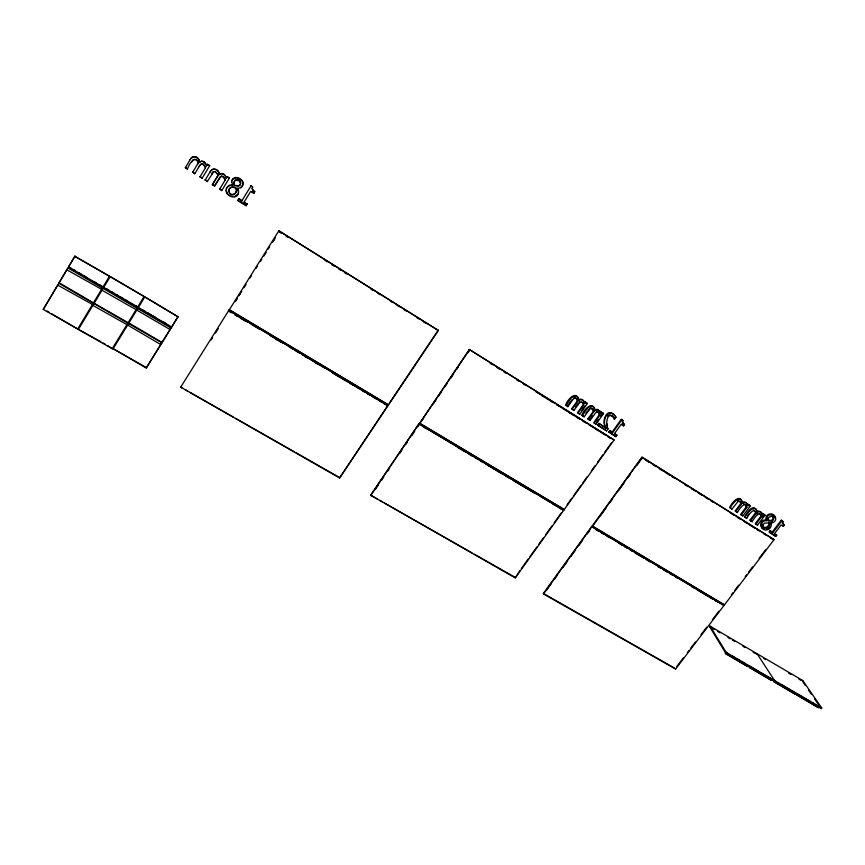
<?xml version="1.0" encoding="UTF-8"?>
<svg xmlns="http://www.w3.org/2000/svg" width="865" height="865" viewBox="0 0 865 865"><rect width="100%" height="100%" fill="white"/><g stroke="black" fill="none" stroke-linecap="round" stroke-linejoin="round"><path stroke-width="1.3" d="M438.371 330.473L278.844 230.793L438.371 330.473L388.504 404.95L229.214 309.735M762.573 524.277L762.465 525.358C763.633 530.829 771.191 527.207 769.418 522.817L764.368 523.141L763.125 524.947L763.384 527.012M238.502 193.1L237.745 188.116L238.664 191.597M231.582 182.429L231.831 180.72M238.956 198.636L241.865 200.842L238.956 198.636L237.864 200.626L246.049 205.74L247.066 204.097L244.027 202.194L250.72 191.381L253.759 193.295L254.678 191.814L252.31 188.894M253.759 193.295L254.732 191.479M252.677 187.056L250.937 185.953L252.677 187.056L252.212 188.656M388.104 405.544L228.814 310.373L388.104 405.544L339.599 477.977L180.601 387.077L182.937 388.407M247.066 204.097L244.027 202.194M246.049 205.74L247.131 203.751M243.076 184.159L241.476 187.435L237.67 188.451M226.511 188.278C223.408 195.566 236.707 201.167 238.578 192.765M229.344 178.06L227.203 176.72L229.344 178.06L221.764 190.581L219.732 188.905L221.764 190.581M226.273 178.395C226.392 175.13 222.219 171.962 219.299 174.211C221.289 172.903 226.154 174.741 226.273 178.395L227.203 176.72M222.002 175.984L223.916 177.044L225.214 180.125L223.17 176.806L220.856 176.536L214.531 186.062L212.379 184.721L217.796 175.757M178.006 316.785L144.801 296.911L138.097 307.972L171.432 327.392L178.006 316.785L144.801 296.911M146.25 368.014L171.054 327.965L146.25 368.014L113.131 348.703L146.39 367.614M171.432 327.392L178.114 316.439M161.874 342.778L128.561 323.542M214.531 186.062L219.98 177.163L221.462 176.017M215.353 171.584C223.992 183.229 213.493 165.064 211.601 174.449M207.276 181.531L205.243 179.866L207.276 181.531L213.709 171.67M767.601 518.286L767.915 517.486M209.687 165.702L207.524 164.35L209.687 165.702L202.086 178.287L200.053 176.622L202.086 178.287M622.259 421.352L622.713 420.249L621.286 419.341L612.247 431.97L612.636 432.565L621.686 419.925L621.286 419.341M622.713 420.249L622.757 422.855M160.739 344.584L160.912 344.238M231.744 181.044L232.328 179.531M144.098 296.5L110.212 276.638L144.098 296.5L137.394 307.562L103.519 287.764M127.836 323.196L93.982 303.583M194.787 173.724L192.754 172.059L194.787 173.724L199.231 166.307M190.96 158.544L193.414 156.825L195.922 157.041L198.463 159.301L199.415 162.101L201.88 161.009L204.205 161.787L206.692 165.712M187.456 169.151L185.424 167.486L187.456 169.151C188.429 164.956 195.663 153.473 198.355 162.944C198.161 160.425 193.068 157.019 191.771 162.014M100.762 341.664L78.401 329.424L112.255 348.682L107.757 345.643M781.279 520.179L783.16 521.671L782.739 523.563L784.35 525.142L783.441 526.342L781.16 524.914L774.478 533.705L776.748 535.132L775.732 536.473L769.05 531.953L770.066 530.613L772.856 532.699L781.852 520.849L781.279 520.179L772.294 532.007M236.34 191.424C230.566 202.626 223.44 183.261 235.929 188.202L236.459 190.581M235.734 192.884L236.545 190.246L236.015 187.878C227.43 183.142 226.392 197.642 234.761 193.749M242.849 185.132L240.524 187.759M226.414 188.602L229.29 185.251L232.512 185.045M234.545 180.958L233.723 183.261L234.145 185.597L238.145 186.04A2.855 2.736 37.8 0 0 240.221 184.721C242.135 181.834 238.048 178.287 235.345 180.071L233.972 182.266M170.21 329.23L170.156 329.316M138.335 307.507L171.648 327.013M109.498 276.227L74.823 256.321L68.281 267.317L102.773 287.407L109.498 276.227L74.823 256.321M128.107 322.656L94.177 303.258M103 287.018L68.519 266.928L75.028 256.018M102.384 288.056L67.924 267.923L43.25 309.432L77.688 329.014L102.405 288.002M93.236 303.226L58.798 283.277M77.688 329.014L51.522 313.649M43.25 309.432L58.074 284.553L57.706 285.126L92.469 304.469M137.676 307.043L135.437 305.68M128.907 322.969L162.069 342.464M103.054 286.91L99.659 284.834M59.101 282.769L67.189 269.21L66.821 269.783L101.605 289.321M70.941 268.096L68.584 266.863M93.182 304.88L92.879 305.41L126.917 324.635M102.319 289.732L102.016 290.251L136.065 309.659M78.401 329.424L103.13 288.413L136.994 308.21L112.255 348.682M103.486 287.818L110.212 276.638M59.155 282.725L93.463 302.847M185.272 167.788L190.332 159.376M137.74 306.902L103.714 287.44M127.62 325.035L160.76 344.551M136.767 310.07L170.07 329.565M192.614 172.373L197.663 163.972M199.923 176.936L205.632 167.464L202.886 163.755L201.231 163.831L200.129 165.085M207.524 164.35L206.573 166.015C206.162 162.825 202.345 159.917 199.415 162.101M205.124 180.179L210.152 171.811M212.379 184.721L218.099 175.335M112.958 349.082L137.73 308.567L171.032 328.03M219.624 189.24L225.3 179.812M237.864 200.626L238.881 198.982M241.865 200.842L250.937 185.953M180.493 387.488L228.814 310.373M229.149 310.081L278.844 230.793M235.258 301.453L237.367 298.101M238.772 295.862L240.178 293.635M250.017 277.979L251.423 275.751M256.062 268.366L257.489 266.096M260.343 261.554L261.771 259.295M268.182 249.088L269.61 246.817M272.464 242.287L273.881 240.016M211.125 339.988L212.563 337.707M215.439 333.133L218.315 328.559M235.323 301.517L237.475 298.09M239.627 294.662L241.778 291.235M243.941 287.818L246.093 284.39M263.89 256.083L266.193 252.418M273.372 241L275.524 237.583M197.523 164.263L198.053 163.366M199.101 166.61L200.258 164.782M339.599 477.977L388.017 405.134M389.164 403.425L438.241 330.127M370.588 495.158L419.071 423.623L563.829 510.123L515.27 577.896L370.588 495.158L377.583 499.137M469.306 349.492L419.59 423.45L564.24 509.561L614.096 439.982L469.306 349.492L614.096 439.982M370.653 495.645L419.071 423.623M419.59 423.45L469.468 349.849M375.378 489.352L378.405 484.876M381.433 480.41L383.703 477.069M387.488 471.479L389.001 469.252M399.598 453.617L401.868 450.265M405.663 444.675L407.177 442.447M411.718 435.744L414.746 431.278M417.773 426.813L419.287 424.574M421.244 421.688L423.515 418.346M433.311 403.879L436.328 399.435M438.587 396.094L441.604 391.65M444.621 387.196L446.891 383.855M450.654 378.297L452.925 374.956M456.688 369.398L458.201 367.171M468.008 352.715L469.511 350.487M190.192 159.668C192.073 154.24 199.577 156.576 199.556 161.798M210.033 172.113C211.849 166.707 219.364 169.01 219.299 174.211M197.912 163.669L198.355 162.944M582.686 402.744L580.145 402.095L573.852 410.421L572.079 409.307L577.712 401.392L576.166 398.516L574.609 398.138L573.214 399.154L567.851 406.669L566.067 405.555C568.446 402.841 572.392 392.548 577.701 397.176M571.862 399.922L567.516 406.096L567.851 406.669M575.679 406.766L577.852 403.685M578.069 413.048L577.712 412.464L583.324 404.528L583.68 405.101L578.069 413.048L579.842 414.151L587.357 403.512L585.227 401.825L584.751 403.577L585.227 401.825M581.745 410.388L584.74 406.128M592.882 409.134L590.384 408.518L584.091 416.811L581.972 415.124C583.345 409.891 593.249 399.5 595.044 410.561L597.131 409.848L599.791 411.037M582.318 415.708C584.708 413.016 588.643 402.787 593.909 407.372M585.908 413.156L587.357 411.113M601.359 411.967L600.894 413.719L601.359 411.967L603.489 413.643L595.963 424.228L594.212 423.126L599.823 415.232L598.321 412.432L596.785 412.064L595.401 413.081L590.038 420.52L587.919 418.844L593.541 410.983L592.936 409.199M588.276 419.417L593.909 411.556L591.455 407.837M590.395 418.92L592.568 415.86M599.445 414.649L593.844 422.542L594.212 423.126M596.353 422.574L598.602 419.406M600.851 416.238L603.11 413.07M613.653 417.525C606.938 410.443 605.284 424.65 608.03 428.91L606.625 430.878L598.072 425.537L597.704 424.953L598.85 423.342L606.041 428.186L598.85 423.342M598.072 425.537L599.229 423.926M613.263 416.952L614.539 419.211L615.966 417.2L615.577 416.627L614.15 418.628L613.739 417.806M614.853 433.603L616.907 435.236L615.891 436.663L608.787 431.873L609.814 430.446L612.247 431.97M609.176 432.468L610.193 431.04L609.814 430.446M515.27 577.896L519.779 570.813M521.346 568.629L528.385 558.79M529.953 556.606L537.003 546.777M538.56 544.593L543.252 538.041M545.61 534.765L551.87 526.028M554.216 522.752L561.255 512.923M567.116 504.738L571.787 498.218M573.344 496.045L581.129 485.179M582.686 483.005L587.357 476.485M591.249 471.057L595.142 465.63M597.477 462.364L602.927 454.763M604.484 452.59L611.49 442.815M616.907 435.236L614.42 433.679L621.135 424.293L623.633 425.861L624.552 424.574L622.995 423.115M543.361 593.444L591.865 526.461L724.016 605.446L675.587 669.077L543.566 593.985L543.361 593.444L674.116 667.834M592.265 525.909L642.057 457.153L774.067 539.663L724.416 604.927L592.514 526.396L592.265 525.909L724.416 604.927M543.566 593.985L591.865 526.461M592.514 526.396L642.057 457.153M546.658 589.984L551.351 583.507M554.476 579.182L557.601 574.868M563.083 567.31L566.986 561.904M570.9 556.509L575.593 550.032M578.717 545.707L582.632 540.311M587.324 533.835L589.671 530.591M600.332 515.864L605.868 508.231M609.814 502.781L612.182 499.516M618.507 490.79L624.033 483.157M627.979 477.696L630.358 474.431M636.672 465.705L642.198 458.072M740.516 501.862L738.18 501.3L731.931 509.117L729.79 507.441C730.86 503.711 740.494 492.455 741.965 502.511L742.494 503.171C744.711 501.397 747.987 503.354 747.901 506.068L748.733 504.955L748.193 504.295L747.36 505.398C747.447 502.695 744.17 500.738 741.965 502.511M730.309 508.101C731.379 504.371 741.024 493.104 742.494 503.171M748.193 504.295L750.344 505.971L742.851 515.94L741.24 514.935L746.83 507.485C745.089 499.894 738.624 510.145 737.402 512.534L735.261 510.858L740.862 503.452L740.364 501.786M735.78 511.518L741.391 504.111L739.986 501.203L737.65 500.64M743.554 503.895L745.457 504.652L746.3 506.825L740.71 514.264L741.24 514.935M762.898 513.54L763.449 514.21L762.616 515.313L762.065 514.643L762.898 513.54L765.049 515.216L757.556 525.12L755.956 524.125L761.546 516.719C759.827 509.171 753.383 519.4 752.15 521.746L750.55 520.741L756.151 513.378C754.475 505.733 747.944 515.951 746.733 518.362L744.592 516.675C746.452 514.048 752.053 503.614 756.259 509.604M745.122 517.357C746.192 513.691 755.815 502.424 757.253 512.437C759.448 510.674 762.714 512.61 762.616 515.313M747.641 515.767L749.079 513.853M750.55 520.741L750.009 520.07L755.61 512.707L753.783 509.809M237.983 194.138L234.415 196.669M755.956 524.125L755.415 523.444L760.995 516.048L759.708 513.475M762.249 517.508L764.498 514.545M766.314 519.995C763.827 514.502 772.564 511.345 775.008 516.524A4.822 4.206 -35.4 0 1 775.732 518.859C775.635 521.368 773.137 523.163 770.769 523.011C772.326 525.812 770.023 529.272 767.125 529.867C759.73 531.618 758.162 518.816 766.314 519.995L766.909 520.622L766.79 517.259L768.607 515.118L771.948 514.578L774.424 515.886A4.822 4.206 -35.4 0 1 775.094 517.367M769.612 532.645L770.629 531.305L770.066 530.613M775.732 536.473L775.17 535.781L776.186 534.44L776.748 535.132M676.895 666.374L683.35 657.897M687.383 652.599L688.994 650.48M690.605 648.361L695.438 642.003M701.082 634.586L706.727 627.168M712.371 619.751L718.826 611.274M731.379 594.763L733.012 592.622M734.634 590.481L738.699 585.14M745.208 576.587L746.83 574.457M748.463 572.316L752.528 566.964M759.038 558.422L765.536 549.87M709.646 626.757L710.1 626.163L802.763 680.528L821.75 708.002L821.274 708.597L725.584 652.934L709.646 626.757L714.22 629.45M232.242 179.855C234.08 175.93 239.605 177.314 241.778 180.169A5.72 5.471 37.8 0 1 243.076 183.153L243.011 184.483M588.07 410.096L590.481 407.761M748.344 665.466L747.555 666.482L725.551 653.691L725.995 652.091M725.584 652.934L726.059 652.318L821.75 708.002M725.551 653.691L726.341 652.653L710.1 626.163M756.605 654.297L757.059 653.713L774.748 680.831L773.97 681.836L795.357 694.281L796.146 693.276M765.114 675.219L771.969 679.209L771.18 680.214L749.468 667.596L749.901 666.007M749.468 667.596L750.269 666.58M773.97 681.836L774.37 680.247M774.099 681.155L774.575 680.55M802.309 681.112L802.763 680.528M816.895 705.353L819.123 706.64L818.333 707.635L797.227 695.363L797.616 693.773M797.227 695.363L798.017 694.357M226.933 187.543C228.544 183.931 234.631 187.294 231.669 182.115M769.774 527.066L768.325 528.429M210.811 171C213.547 167.053 219.202 170.362 219.191 174.514M607.576 416.108L609.511 414.768L612.517 416.022M578.869 402.355L579.799 401.533M756.951 514.102L757.848 513.323M232.858 179.044L236.534 177.714L241.713 180.493A5.731 5.482 37.7 0 1 243 183.477M584.751 403.577C584.697 400.722 581.258 398.495 578.847 400.398L578.501 399.835C580.912 397.932 584.34 400.16 584.394 403.014M595.044 410.561L594.677 409.988L595.726 409.437L597.758 409.437L600.299 411.772M757.253 512.437L756.713 511.777C758.897 510.015 762.162 511.939 762.065 514.643M235.269 180.396L238.902 180.526L240.643 183.596M573.798 397.759L575.809 397.954L577.096 399.598M201.102 164.134L203.437 164.404L205.502 167.767M766.574 529.185L767.471 528.904M771.504 522.201L772.564 521.919M596.418 411.491L597.953 411.859M766.866 520.676C763.06 519.833 759.535 524.536 761.838 527.812L764.628 529.207M767.688 520.125L770.91 520.362A2.4 2.098 -35.4 0 0 772.748 519.249L773.245 517.443L772.142 515.962M230.782 196.193L232.025 196.604M763.665 527.099C766.541 528.753 770.001 525.012 768.855 522.146M46.926 311.043L49.229 312.351M103.097 342.994L105.433 344.324M185.272 389.737L187.608 391.067M189.943 392.396L233.193 417.006M235.529 418.336L293.97 451.573M296.317 452.903L339.556 477.512M379.908 500.467L382.243 501.786M384.568 503.116L471.966 552.832M474.301 554.162L515.086 577.366M726.341 652.653L728.654 654.005M732.125 656.027L734.45 657.378M736.764 658.719L739.078 660.071M742.559 662.093L744.873 663.444M751.404 667.239L758.259 671.229M760.54 672.559L762.833 673.889M781.506 684.756L789.388 689.351M791.648 690.659L793.897 691.968M799.119 695.006L810.235 701.472M812.451 702.769L814.679 704.056M725.205 653.118L747.555 666.482M749.112 667.023L771.18 680.214M773.58 681.252L795.357 694.281M796.827 694.768L818.333 707.635M73.233 269.437L75.536 270.777M78.975 272.789L81.278 274.119M83.57 275.459L85.873 276.8M93.917 281.482L96.21 282.823M106.081 288.575L109.466 290.543M111.726 291.862L113.985 293.181M116.245 294.5L118.494 295.808M120.754 297.127L123.014 298.447M125.274 299.755L127.533 301.074M142.995 310.081L145.298 311.422M147.591 312.762L151.04 314.774M153.332 316.103L155.635 317.444M163.669 322.126L165.972 323.467M717.658 631.461L719.95 632.802M727.973 637.505L730.255 638.846M732.547 640.197L734.839 641.538M742.862 646.241L745.154 647.582M753.166 652.286L755.459 653.626M763.46 658.319L765.741 659.66M788.599 673.067L790.88 674.408M798.882 679.101L801.174 680.441M230.371 310.427L388.504 404.95M420.628 423.709L564.24 509.561M419.179 424.045L563.829 510.123M592.114 526.958L724.016 605.446M235.28 314.849L247.801 322.299M251.218 324.332L259.186 329.078M270.183 335.62L278.011 340.28M280.249 341.61L282.487 342.94M289.191 346.93L292.543 348.93M294.781 350.26L297.019 351.709M297.679 351.979L299.971 353.342M302.263 354.704L305.713 356.758M308.005 358.121L317.185 363.581M319.477 364.954L325.218 368.371M332.582 372.739L340.464 377.443M342.724 378.784L344.973 380.124M347.233 381.465L355.126 386.158M363.743 391.294L360.283 389.358M366.068 392.667L369.539 394.743M371.864 396.116L381.141 401.641M383.454 403.014L386.936 405.09M488.682 465.64L509.085 477.772M530.948 490.779L513.129 480.302M533.175 492.109L536.538 494.11M540.538 496.488L549.772 501.992M552.086 503.365L562.477 509.55M229.095 311.422L231.42 312.795M234.902 314.871L237.215 316.255M240.708 318.331L246.049 321.51M275.535 339.048L277.86 340.432M278.508 340.821L280.779 342.172M304.761 356.445L308.113 358.434M314.806 362.413L318.493 364.608M332.42 372.901L337.555 375.951M338.226 376.351L340.55 377.735M340.994 377.994L346.357 381.184M349.838 383.26L353.569 385.476M355.645 386.709L359.126 388.785M362.943 391.056L365.192 392.396M367.247 393.618L369.571 395.002M373.053 397.078L376.535 399.143M378.859 400.527L381.184 401.911M383.227 403.122L386.99 405.361M423.904 427.332L426.218 428.705M457.434 447.281L465.521 452.092M468.992 454.157L472.463 456.223M474.777 457.596L477.08 458.969M480.551 461.034L482.865 462.407M486.335 464.473L491.482 467.532M492.109 467.911L501.873 473.717M505.333 475.772L510.61 478.918M514.08 480.983L519.238 484.043M519.854 484.422L522.168 485.795M522.644 486.076L530.613 490.823M531.413 491.298L535.165 493.526M553.308 504.317L555.698 505.744M559.158 507.809L562.628 509.863M595.488 529.423L598.958 531.478M601.272 532.862L603.586 534.235M607.057 536.3L609.371 537.673M618.626 543.188L622.097 545.253M624.411 546.626L626.725 547.999M630.196 550.064L632.51 551.448M634.824 552.822L644.079 558.325M646.393 559.698L649.864 561.763M657.951 566.586L660.265 567.959M663.736 570.024L667.207 572.089M669.521 573.473L671.835 574.847M675.305 576.912L677.619 578.285M691.503 586.546L694.973 588.611M697.287 589.984L699.601 591.368M700.055 591.628L707.992 596.353M708.857 596.872L712.533 599.056M714.641 600.31L718.112 602.375M642.36 457.585L774.067 539.663M538.895 393.532L547.956 399.176M551.351 401.295L554.746 403.414M557.017 404.831L561.547 407.653M566.618 410.81L575.549 416.379M577.788 417.763L580.026 419.157M583.367 421.244L586.719 423.331M591.725 426.445L600.537 431.938M602.743 433.311L604.938 434.684M608.246 436.749L610.452 438.112M279.114 231.874L281.406 233.301M285.991 236.156L288.272 237.583M324.937 260.419L327.229 261.846M331.803 264.701L334.095 266.128M338.68 268.983L340.972 270.41M344.411 272.551L346.703 273.978M370.761 288.964L373.053 290.391M377.627 293.246L379.919 294.673M390.234 301.096L392.526 302.523M397.1 305.377L399.392 306.805M403.977 309.659L406.269 311.086M416.584 317.509L418.865 318.936M423.45 321.791L425.742 323.218M490.152 363.343L492.445 364.771M497.029 367.625L499.321 369.052M503.906 371.918L506.198 373.345M516.524 379.767L518.816 381.206M523.401 384.06L525.693 385.487M536.019 391.921L538.311 393.348M541.566 395.37L545.188 397.63M547.069 398.797L552.065 401.911M556.649 404.777L558.941 406.204M562.391 408.345L566.045 410.626M569.267 412.627L572.879 414.876M576.144 416.919L579.701 419.136M583.021 421.201L585.389 422.671M588.503 424.531L591.054 426.207M595.639 429.062L597.931 430.489M601.272 432.576L604.808 434.771M608.009 436.771L610.247 438.166M645.636 460.212L649.074 462.353M652.513 464.494L655.94 466.624M659.379 468.765L662.817 470.906M665.109 472.333L669.683 475.188M671.975 476.615L674.268 478.042M684.572 484.465L688.01 486.606M691.438 488.747L694.876 490.888M698.315 493.028L701.742 495.169M705.18 497.299L708.619 499.44M710.911 500.867L713.203 502.295M730.374 512.999L733.812 515.14M737.24 517.281L740.678 519.422M744.116 521.563L747.555 523.703M749.836 525.131L754.421 527.974M756.713 529.402L759.005 530.829M763.579 533.683L765.871 535.111M770.456 537.965L772.748 539.392M610.193 431.04L612.636 432.565M770.629 531.305L772.856 532.699M212.498 184.396L214.639 185.737M237.94 200.28L246.114 205.383M577.712 412.464L579.842 414.151M581.972 415.124L584.091 416.811M587.919 418.844L590.038 420.52M597.704 424.953L606.625 430.878M608.787 431.873L615.891 436.663M729.79 507.441L731.931 509.117M735.261 510.858L737.402 512.534M744.592 516.675L746.733 518.362M750.009 520.07L752.15 521.746M755.415 523.444L757.556 525.12M770.077 532.591L775.17 535.781M621.686 419.925L623.114 420.833M781.852 520.849L783.16 521.671M251.791 191.684L253.823 192.96M621.567 424.228L623.633 425.861M585.594 402.398L587.357 403.512M601.737 412.54L603.489 413.643M748.733 504.955L750.344 505.971M763.449 514.21L765.049 515.216M229.528 195.533L227.582 193.836L226.23 190.505M254.678 191.814L252.429 189.749L252.277 188.332M624.552 424.574L622.357 422.271M581.799 401.717L583.107 403.404M614.777 415.622C607.025 407.61 601.64 422.023 606.041 428.186M784.35 525.142L782.176 522.882M782.868 525.661L783.441 526.342M760.995 516.048L761.546 516.719M755.61 512.707L756.151 513.378M746.3 506.825L746.83 507.485M740.862 503.452L741.391 504.111M742.332 515.27L742.851 515.94M615.966 417.2C608.841 405.307 600.537 419.32 605.651 427.591M803.066 682.204L805.347 685.502M808.375 689.902L811.413 694.303M814.452 698.704L818.247 704.197M614.042 418.563L614.539 419.211M607.641 428.316L608.03 428.91M598.472 412.313L599.823 415.232M593.541 410.983L593.909 411.556M595.596 423.634L595.963 424.228M577.712 401.392L577.355 400.83L571.733 408.734L572.079 409.307M573.506 409.848L573.852 410.421M566.067 405.555L565.732 404.982C567.094 399.695 577.031 389.282 578.847 400.398M675.284 668.494L675.587 669.077M599.921 411.199L600.894 413.719M770.207 522.341L770.715 524.763M487.276 464.624L455.347 445.626M577.896 397.468L578.501 399.835M594.093 407.642L594.677 409.988M582.751 402.831L583.68 405.101M454.741 445.27L422.25 425.926M600.278 412.086L600.515 413.146M607.468 427.397L606.862 423.742M756.561 510.577L756.713 511.777M233.81 182.937L234.22 185.272L238.232 185.715A2.855 2.725 37.9 0 0 240.297 184.396M773.807 518.113L773.31 519.919A2.4 2.098 -35.4 0 1 771.472 521.033L768.239 520.806C766.812 517.378 772.434 514.091 773.807 518.113"/></g></svg>
